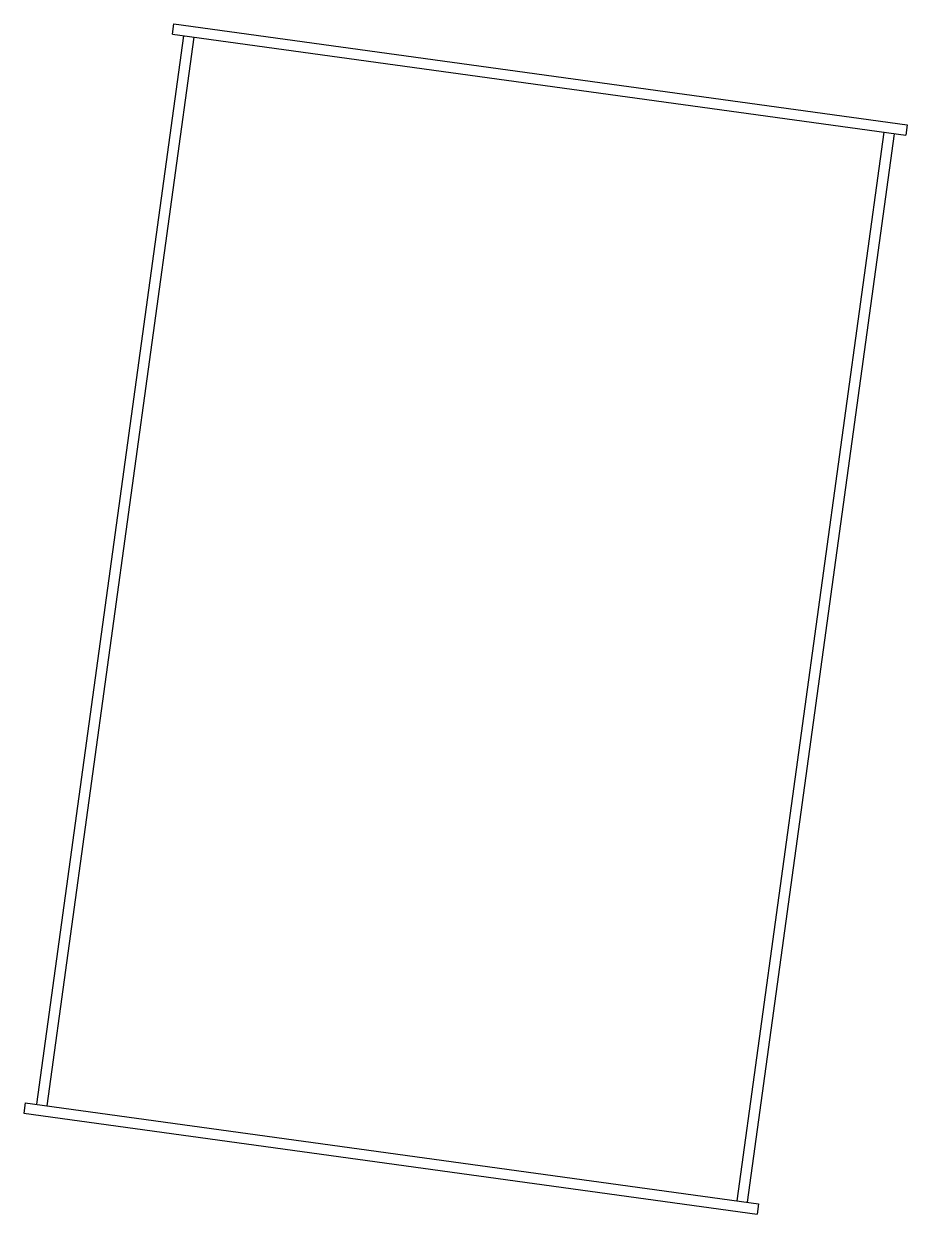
# Model space of a CAD drawing. Header units: millimetres. Extents: x 150950 to 163304, y -11416 to 12885.
# Drawn here: x 150950 to 152979, y -11416 to -8684 of the extents above.
import ezdxf

# ---------------------------------------------------------------- set-up
doc = ezdxf.new("R2010")
doc.units = ezdxf.units.MM
doc.header["$LTSCALE"] = 700
doc.layers.add('3', color=3, linetype='Continuous')

msp = doc.modelspace()

# ---------------------------------------------------------------- linework, layer by layer
at = {"layer": '3'}
for p, q in [((151291.6, -8707.8), (151294.8, -8684)), ((151294.8, -8684), (152978.9, -8916)), ((151317.3, -8711.3), (150979.4, -11164.1)), ((151341.1, -8714.6), (151003.1, -11167.4)), ((151291.6, -8707.8), (152975.6, -8939.8)), ((152588.2, -11385.8), (152926.1, -8933)), ((152978.9, -8916), (152975.6, -8939.8)), ((152611.9, -11389.1), (152949.9, -8936.2)), ((150953.6, -11160.6), (150950.3, -11184.4)), ((150953.6, -11160.6), (152637.7, -11392.6)), ((150950.3, -11184.4), (152634.4, -11416.4)), ((152637.7, -11392.6), (152634.4, -11416.4))]:
    msp.add_line(p, q, dxfattribs=at)

doc.saveas('drawing.dxf')
